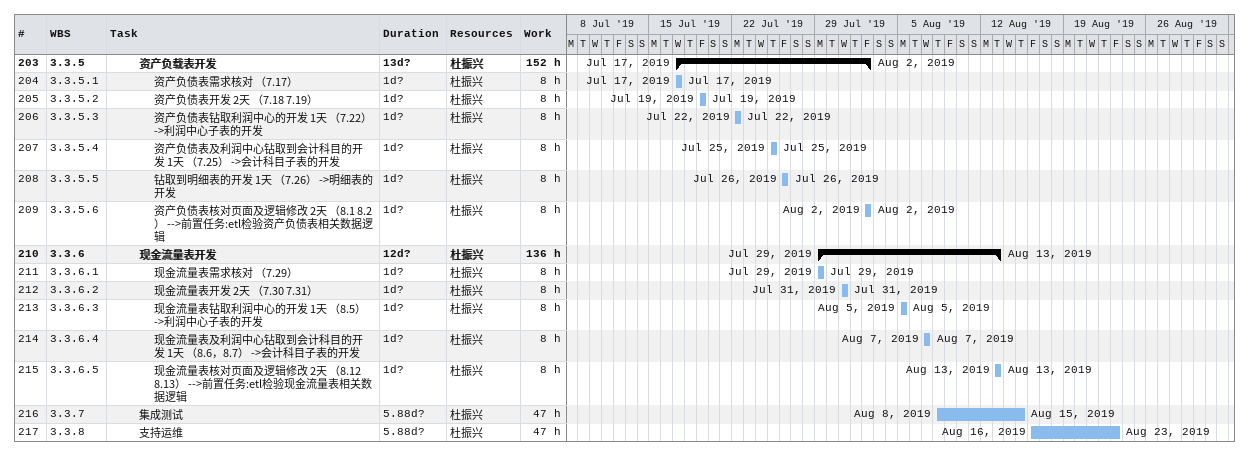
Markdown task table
| ID | WBS | Task | Duration | Start | Finish | Resources | Work (h) |
|---|---|---|---|---|---|---|---|
| 203 | 3.3.5 | **资产负载表开发** | 13d? | 2019-07-17 | 2019-08-02 | 杜振兴 | 152 |
| 204 | 3.3.5.1 | 资产负债表需求核对 （7.17） | 1d? | 2019-07-17 | 2019-07-17 | 杜振兴 | 8 |
| 205 | 3.3.5.2 | 资产负债表开发 2天 （7.18 7.19） | 1d? | 2019-07-19 | 2019-07-19 | 杜振兴 | 8 |
| 206 | 3.3.5.3 | 资产负债表钻取利润中心的开发 1天 （7.22） ->利润中心子表的开发 | 1d? | 2019-07-22 | 2019-07-22 | 杜振兴 | 8 |
| 207 | 3.3.5.4 | 资产负债表及利润中心钻取到会计科目的开发 1天 （7.25） ->会计科目子表的开发 | 1d? | 2019-07-25 | 2019-07-25 | 杜振兴 | 8 |
| 208 | 3.3.5.5 | 钻取到明细表的开发 1天 （7.26） ->明细表的开发 | 1d? | 2019-07-26 | 2019-07-26 | 杜振兴 | 8 |
| 209 | 3.3.5.6 | 资产负债表核对页面及逻辑修改 2天 （8.1 8.2） -->前置任务:etl检验资产负债表相关数据逻辑 | 1d? | 2019-08-02 | 2019-08-02 | 杜振兴 | 8 |
| 210 | 3.3.6 | **现金流量表开发** | 12d? | 2019-07-29 | 2019-08-13 | 杜振兴 | 136 |
| 211 | 3.3.6.1 | 现金流量表需求核对 （7.29） | 1d? | 2019-07-29 | 2019-07-29 | 杜振兴 | 8 |
| 212 | 3.3.6.2 | 现金流量表开发 2天 （7.30 7.31） | 1d? | 2019-07-31 | 2019-07-31 | 杜振兴 | 8 |
| 213 | 3.3.6.3 | 现金流量表钻取利润中心的开发 1天 （8.5） ->利润中心子表的开发 | 1d? | 2019-08-05 | 2019-08-05 | 杜振兴 | 8 |
| 214 | 3.3.6.4 | 现金流量表及利润中心钻取到会计科目的开发 1天 （8.6，8.7） ->会计科目子表的开发 | 1d? | 2019-08-07 | 2019-08-07 | 杜振兴 | 8 |
| 215 | 3.3.6.5 | 现金流量表核对页面及逻辑修改 2天 （8.12 8.13） -->前置任务:etl检验现金流量表相关数据逻辑 | 1d? | 2019-08-13 | 2019-08-13 | 杜振兴 | 8 |
| 216 | 3.3.7 | 集成测试 | 5.88d? | 2019-08-08 | 2019-08-15 | 杜振兴 | 47 |
| 217 | 3.3.8 | 支持运维 | 5.88d? | 2019-08-16 | 2019-08-23 | 杜振兴 | 47 |
